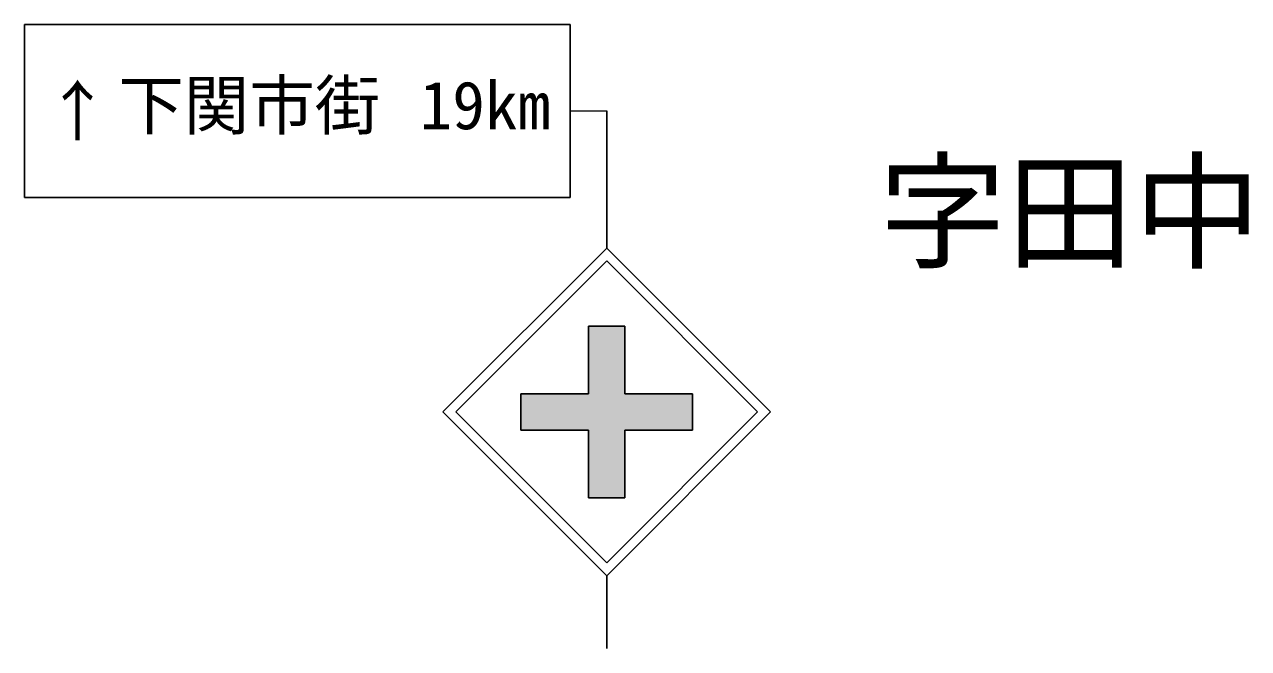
# Model space of a CAD drawing. Units: millimetres, scale not verified. Extents: x 40000 to 679997, y 20000 to 379998.
# Drawn here: x 260192 to 293830, y 237909 to 255054 of the extents above; entities that cross this region are included whole.
import ezdxf
from ezdxf.enums import TextEntityAlignment as Align

# ---------------------------------------------------------------- set-up
doc = ezdxf.new("R2010")
doc.units = ezdxf.units.MM
doc.header["$LTSCALE"] = 999.995
doc.layers.add('M-BMK-HTXT', color=7, linetype='Continuous')
doc.layers.add('M-STR-STRC', color=7, linetype='Continuous', lineweight=25)
doc.styles.add('ＭＳ ゴシック', font='')
doc.styles.get('ＭＳ ゴシック').set_extended_font_data('MS Gothic')

msp = doc.modelspace()

# ---------------------------------------------------------------- hatches: boundary and pattern name
at = {"layer": 'M-STR-STRC'}
msp.add_hatch(color=256, dxfattribs=at).paths.add_polyline_path([(273832.8, 244909.5), (275693.5, 244909.4), (275694, 246769.4), (276694, 246769.1), (276693.5, 244909.4), (278552.8, 244909.3), (278552.8, 243909.3), (276693.2, 243909.4), (276692.6, 242049.1), (275692.7, 242049.4), (275693.2, 243909.4), (273832.8, 243909.5)])

# ---------------------------------------------------------------- linework, layer by layer
for p, q in [((260192.5, 255053.7), (275192.5, 255053.7)), ((260192.5, 255053.7), (260192.5, 250303.7)), ((275192.5, 255053.7), (275192.5, 250303.7)), ((276192.5, 252678.7), (276192.5, 248909.6)), ((275192.5, 250303.7), (260192.5, 250303.7)), ((271692.5, 244409.6), (276192.5, 248909.6)), ((280692.8, 244409.3), (276192.5, 248909.6)), ((272046, 244409.6), (276192.5, 248556)), ((280339.2, 244409.3), (276192.5, 248556)), ((275694, 246769.4), (275693.5, 244909.4)), ((275694, 246769.4), (276694, 246769.1)), ((276694, 246769.1), (276693.5, 244909.4)), ((273832.8, 244909.5), (273832.8, 243909.5)), ((273832.8, 244909.5), (275693.5, 244909.4)), ((276693.5, 244909.4), (278552.8, 244909.3)), ((278552.8, 244909.3), (278552.8, 243909.3)), ((271692.5, 244409.6), (276192.5, 239908.9)), ((272046, 244409.6), (276192.5, 240262.5)), ((276192.5, 240262.5), (280339.2, 244409.3)), ((276192.8, 239909.3), (280692.8, 244409.3)), ((273832.8, 243909.5), (275693.2, 243909.4)), ((275693.2, 243909.4), (275692.7, 242049.4)), ((276693.2, 243909.4), (276692.6, 242049.1)), ((276693.2, 243909.4), (278552.8, 243909.3)), ((275692.7, 242049.4), (276692.6, 242049.1)), ((276192.8, 239909.3), (276192.8, 237909.3))]:
    msp.add_line(p, q, dxfattribs=at)
at = {"layer": 'M-STR-STRC', "lineweight": 13}
msp.add_line((275192.5, 252678.7), (276192.5, 252678.7), dxfattribs=at)

# ---------------------------------------------------------------- texts
at = {"layer": 'M-BMK-HTXT', "style": 'ＭＳ ゴシック'}
msp.add_text('字田中', height=2566, dxfattribs=at).set_placement((288923.1, 247854.4), align=Align.BOTTOM_CENTER)
at = {"layer": 'M-STR-STRC', "style": 'ＭＳ ゴシック'}
for s, p in [('下関市街', (262769.7, 251778.7)), ('19km', (271050.5, 251778.7))]:
    msp.add_text(s, height=1320, dxfattribs=at).set_placement(p, align=Align.BOTTOM_LEFT)
msp.add_text('↑', height=1320, dxfattribs=at).set_placement((261650.7, 252678.7), align=Align.MIDDLE_CENTER)

doc.saveas('drawing.dxf')
